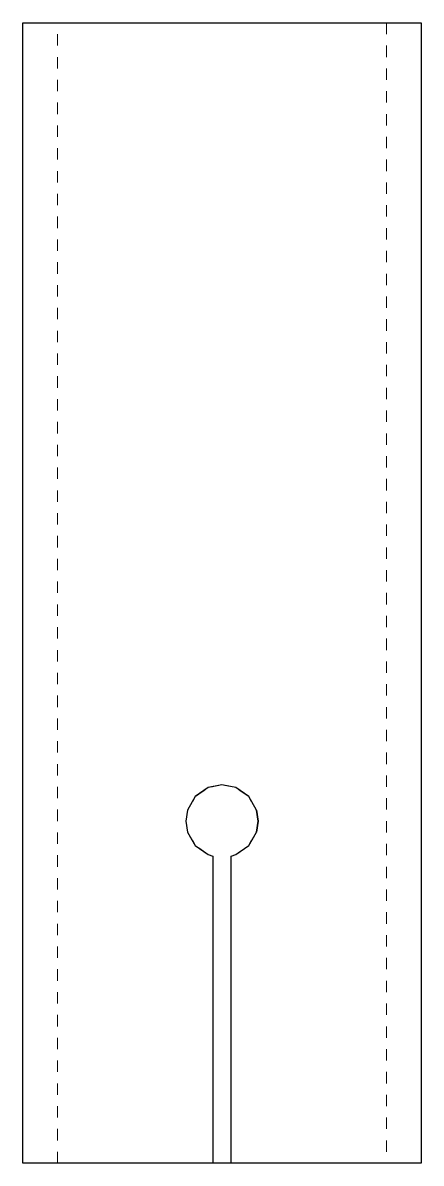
# Model space of a CAD drawing. Extents: x -20 to 15, y -17 to 83.
import ezdxf

# ---------------------------------------------------------------- set-up
doc = ezdxf.new("R2010")
doc.units = 0
doc.linetypes.add('DASHED', pattern=[2, 1, -1])
doc.layers.add('s00e-#def-hidden-edge', color=7, linetype='CONTINUOUS')
doc.layers.add('s00f-#def-outline', color=7, linetype='CONTINUOUS')

msp = doc.modelspace()

# ---------------------------------------------------------------- linework, layer by layer
at = {"layer": 's00e-#def-hidden-edge', "color": 7, "linetype": 'DASHED', "lineweight": 18, "true_color": 0x000000}
for p, q in [((-17, -16.9), (-17, 83.1)), ((11.82, 83.1), (11.82, -16.9)), ((-1.37, 10.17), (-1.8, 10.03))]:
    msp.add_line(p, q, dxfattribs=at)
for points in [[(-5.61, 14.06), (-5.61, 14.07), (-4.93, 15.25), (-4.93, 15.25), (-3.81, 16.03), (-3.81, 16.03)], [(-1.37, 16.03), (-2.59, 16.27), (-3.81, 16.03), (-3.81, 16.03)], [(-1.37, 16.03), (-1.37, 16.03), (-1.37, 16.03), (-0.25, 15.25), (-0.25, 15.25), (0.43, 14.07), (0.43, 14.06)], [(-4.01, 15.89), (-4.93, 15.25), (-4.93, 15.25)], [(-0.25, 15.25), (-0.25, 15.25), (-1.17, 15.89)], [(-5.61, 14.07), (-5.61, 14.07), (-5.18, 14.81)], [(0, 14.81), (0.43, 14.07), (0.43, 14.07)], [(-5.18, 11.39), (-5.61, 12.13), (-5.61, 12.13)], [(-3.81, 10.17), (-3.81, 10.17), (-4.93, 10.95), (-4.93, 10.95), (-5.61, 12.13), (-5.61, 12.13)], [(-0.25, 10.95), (-0.25, 10.95), (-0.25, 10.95), (0.43, 12.13), (0.43, 12.13)], [(0.43, 12.13), (0.43, 12.13), (0, 11.39)], [(-4.01, 10.31), (-4.93, 10.95), (-4.93, 10.95)], [(-3.38, 10.03), (-3.81, 10.17), (-3.81, 10.17)], [(-1.17, 10.31), (-0.25, 10.95), (-1.37, 10.17), (-1.37, 10.17), (-1.37, 10.17)]]:
    msp.add_lwpolyline(points, dxfattribs=at)
at = {"layer": 's00f-#def-outline', "color": 7, "linetype": 'CONTINUOUS', "lineweight": 25, "true_color": 0x000000}
for p, q in [((-3.81, 16.03), (-4.01, 15.89)), ((-1.17, 15.89), (-1.37, 16.03)), ((-4.93, 15.25), (-5.18, 14.81)), ((0, 14.81), (-0.25, 15.25)), ((-5.18, 11.39), (-4.93, 10.95)), ((-0.25, 10.95), (0, 11.39)), ((-4.01, 10.31), (-3.81, 10.17)), ((-1.37, 10.17), (-1.17, 10.31))]:
    msp.add_line(p, q, dxfattribs=at)
for points in [[(0.43, 14.07), (0.59, 13.1), (0.43, 14.06), (-0.25, 15.25), (-1.37, 16.03), (-2.59, 16.27), (-3.81, 16.03), (-4.93, 15.25), (-5.61, 14.06), (-5.76, 13.1), (-5.61, 12.13), (-4.93, 10.95), (-3.81, 10.17), (-3.38, 10.03), (-3.38, -16.9), (-5.77, -16.9), (-9.02, -16.9), (-12.15, -16.9), (-14.94, -16.9), (-17.21, -16.9), (-18.83, -16.9), (-19.76, -16.9), (-20.05, -16.9), (-20.05, 83.1), (-19.76, 83.1), (-18.83, 83.1), (-17.21, 83.1), (-14.94, 83.1), (-12.15, 83.1), (-9.02, 83.1), (-5.77, 83.1), (-2.59, 83.1), (0.59, 83.1), (3.84, 83.1), (6.97, 83.1), (9.76, 83.1), (12.03, 83.1), (13.65, 83.1), (14.58, 83.1), (14.87, 83.1), (14.87, -16.9), (14.58, -16.9), (13.65, -16.9), (12.03, -16.9), (9.76, -16.9), (6.97, -16.9), (3.84, -16.9), (0.59, -16.9), (-1.8, -16.9), (-1.8, 10.03), (-1.37, 10.17), (-0.25, 10.95), (0.43, 12.13), (0.59, 13.1), (0.43, 12.13)], [(-5.61, 14.07), (-5.76, 13.1), (-5.61, 12.13)], [(-1.8, -16.9), (-2.59, -16.9), (-3.38, -16.9)]]:
    msp.add_lwpolyline(points, dxfattribs=at)

doc.saveas('drawing.dxf')
